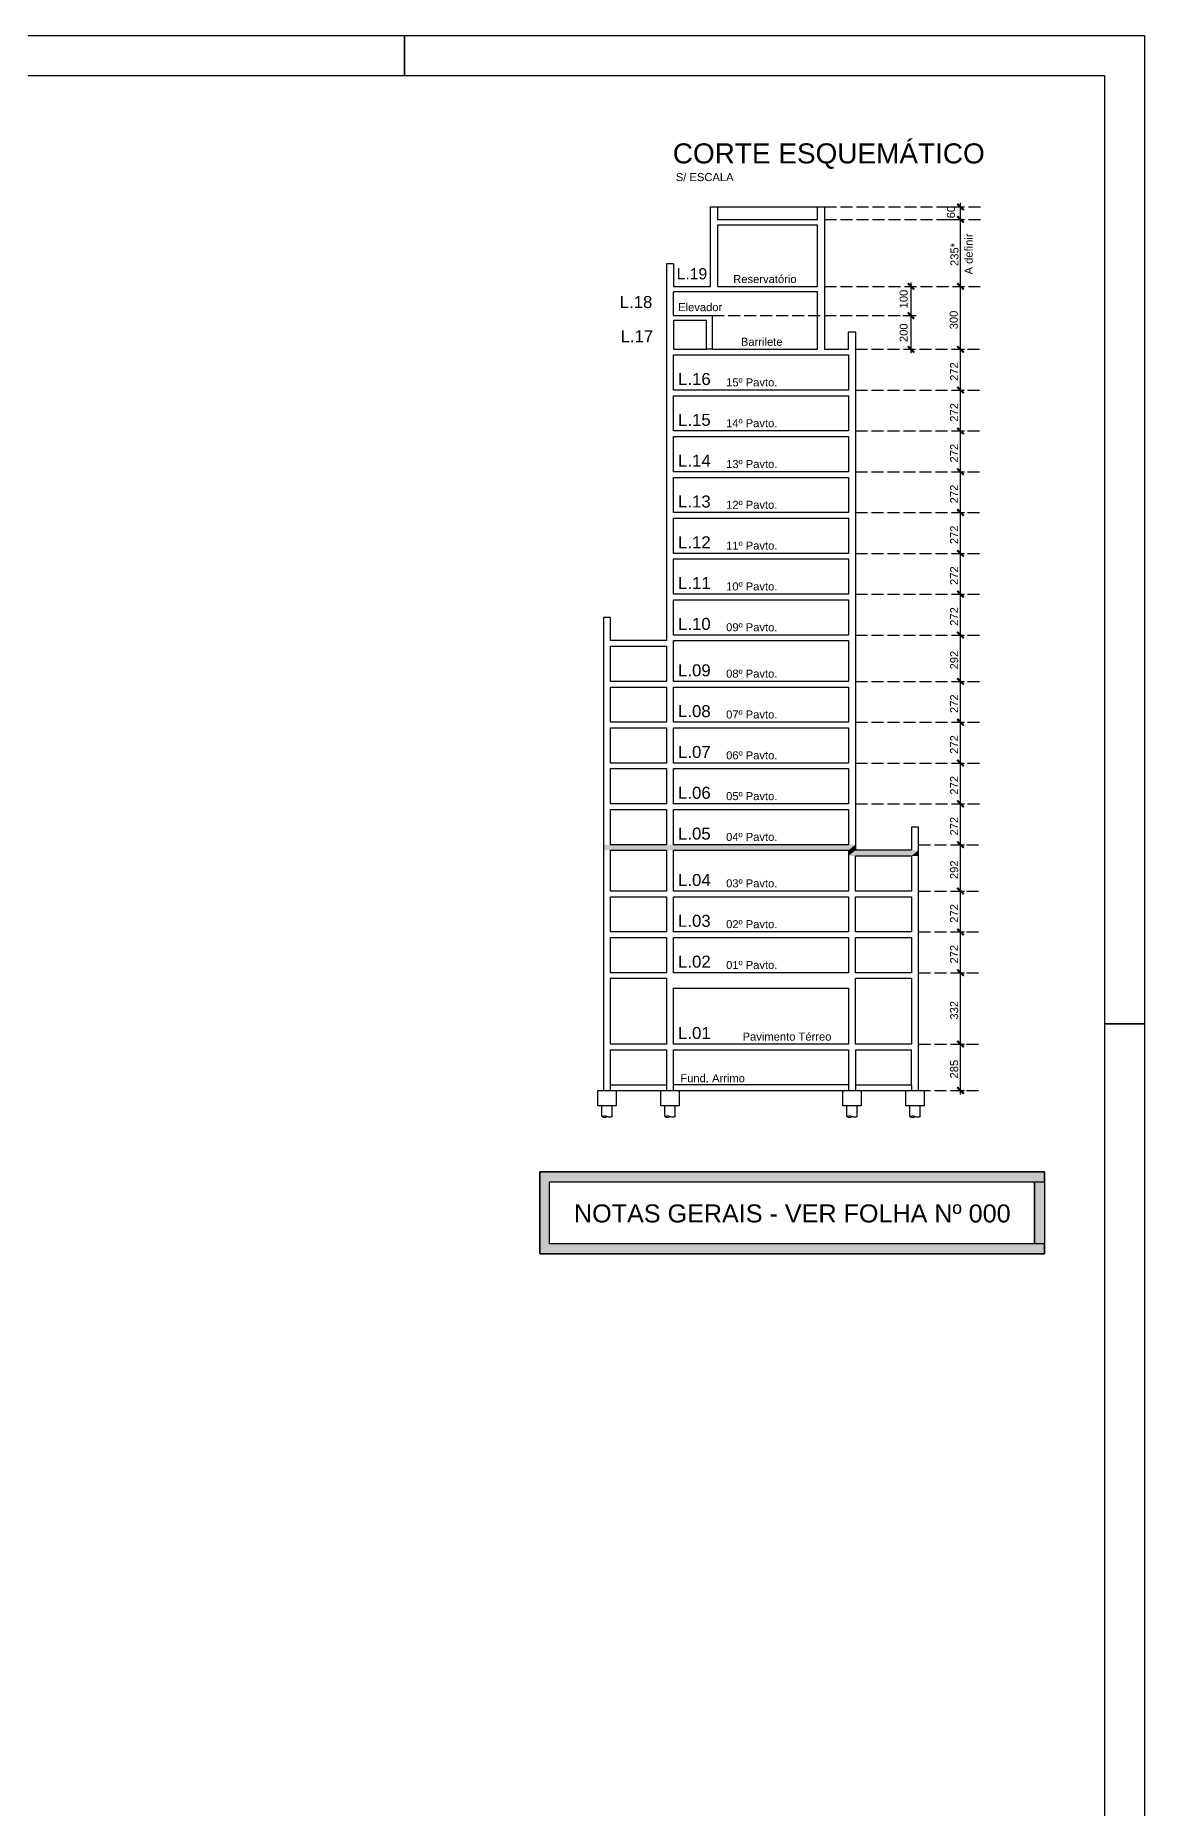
# Model space of a CAD drawing. Extents: x 0 to 119, y 0 to 84.
# Drawn here: x 91.17 to 118.9, y 39.79 to 84.1 of the extents above; entities that cross this region are included whole.
import ezdxf

# ---------------------------------------------------------------- set-up
doc = ezdxf.new("R2010")
doc.units = 0
doc.header["$MEASUREMENT"] = 0
doc.linetypes.add('ESTILO_TQS_0005', pattern=[0.4, 0.3, -0.1])
for name, color, linetype in [('1', 1, 'CONTINUOUS'), ('2', 2, 'CONTINUOUS'), ('3', 3, 'CONTINUOUS'), ('4', 4, 'CONTINUOUS'), ('5', 5, 'CONTINUOUS'), ('7', 7, 'CONTINUOUS'), ('8', 8, 'CONTINUOUS')]:
    doc.layers.add(name, color=color, linetype=linetype)
doc.styles.add('TQS_ARIAL', font='arial.ttf')

msp = doc.modelspace()

# ---------------------------------------------------------------- linework, layer by layer
at = {"layer": '1', "linetype": 'Continuous'}
for p, q in [((108.222925, 79.813473), (110.722925, 79.813473)), ((114.02214, 79.813473), (114.398987, 79.813473)), ((114.298987, 79.402365), (114.298987, 79.913473)), ((113.912206, 79.502365), (114.398987, 79.502365)), ((114.255596, 79.502365), (114.398987, 79.502365)), ((114.298987, 77.730281), (114.298987, 79.602365)), ((112.945751, 77.830281), (113.16113, 77.830281)), ((113.06113, 76.99864), (113.06113, 77.930281)), ((114.1273, 77.830281), (114.398987, 77.830281)), ((114.130652, 77.830281), (114.398987, 77.830281)), ((114.298987, 76.157137), (114.298987, 77.930281)), ((113.06113, 76.157137), (113.06113, 77.19864)), ((112.860185, 77.09864), (113.16113, 77.09864)), ((112.889443, 77.09864), (113.16113, 77.09864)), ((112.889443, 76.257137), (113.16113, 76.257137)), ((114.1273, 76.257137), (114.398987, 76.257137)), ((114.1623, 76.257137), (114.398987, 76.257137)), ((114.298987, 75.137137), (114.298987, 76.357137)), ((114.298987, 74.117137), (114.298987, 75.337137)), ((114.1273, 75.237137), (114.398987, 75.237137)), ((114.1623, 75.237137), (114.398987, 75.237137)), ((114.1273, 74.217137), (114.398987, 74.217137)), ((114.1623, 74.217137), (114.398987, 74.217137)), ((114.298987, 73.097137), (114.298987, 74.317137)), ((114.1273, 73.197137), (114.398987, 73.197137)), ((114.1623, 73.197137), (114.398987, 73.197137)), ((114.298987, 72.077137), (114.298987, 73.297137)), ((114.298987, 71.057137), (114.298987, 72.277137)), ((114.1273, 72.177137), (114.398987, 72.177137)), ((114.1623, 72.177137), (114.398987, 72.177137)), ((114.1273, 71.157137), (114.398987, 71.157137)), ((114.1623, 71.157137), (114.398987, 71.157137)), ((114.298987, 70.037137), (114.298987, 71.257137)), ((114.1273, 70.137137), (114.398987, 70.137137)), ((114.1623, 70.137137), (114.398987, 70.137137)), ((114.298987, 69.017137), (114.298987, 70.237137)), ((114.298987, 67.857137), (114.298987, 69.217137)), ((114.1273, 69.117137), (114.398987, 69.117137)), ((114.1623, 69.117137), (114.398987, 69.117137)), ((114.1273, 67.957137), (114.398987, 67.957137)), ((114.1623, 67.957137), (114.398987, 67.957137)), ((114.298987, 66.837137), (114.298987, 68.057137)), ((114.1273, 66.937137), (114.398987, 66.937137)), ((114.1623, 66.937137), (114.398987, 66.937137)), ((114.298987, 65.817137), (114.298987, 67.037137)), ((114.1273, 65.917137), (114.398987, 65.917137)), ((114.1623, 65.917137), (114.398987, 65.917137)), ((114.298987, 64.797137), (114.298987, 66.017137)), ((114.1273, 64.897137), (114.398987, 64.897137)), ((114.1623, 64.897137), (114.398987, 64.897137)), ((114.298987, 63.777137), (114.298987, 64.997137)), ((114.1273, 63.877137), (114.398987, 63.877137)), ((114.1623, 63.877137), (114.398987, 63.877137)), ((114.298987, 62.617137), (114.298987, 63.977137)), ((114.1273, 62.717137), (114.398987, 62.717137)), ((114.1623, 62.717137), (114.398987, 62.717137)), ((114.298987, 61.597137), (114.298987, 62.817137)), ((114.1273, 61.697137), (114.398987, 61.697137)), ((114.1623, 61.697137), (114.398987, 61.697137)), ((114.298987, 60.577137), (114.298987, 61.797137)), ((114.298987, 58.794055), (114.298987, 60.777137)), ((114.225942, 60.677137), (114.398987, 60.677137)), ((114.225942, 60.677137), (114.398987, 60.677137)), ((114.298987, 57.634063), (114.298987, 58.994055)), ((114.225942, 58.894055), (114.398987, 58.894055)), ((114.225942, 58.894055), (114.398987, 58.894055)), ((114.1273, 57.734063), (114.398987, 57.734063))]:
    msp.add_line(p, q, dxfattribs=at)
at = {"layer": '1', "linetype": 'ESTILO_TQS_0005'}
for p, q in [((110.897925, 79.813473), (114.806675, 79.813473)), ((110.897925, 79.502365), (114.806675, 79.502365)), ((110.897925, 77.830281), (114.793578, 77.830281)), ((108.090817, 77.09864), (113.2398, 77.09864)), ((111.672925, 76.257137), (114.806675, 76.257137)), ((111.672925, 75.237137), (114.806675, 75.237137)), ((111.672925, 74.217137), (114.806675, 74.217137)), ((111.672925, 73.197137), (114.806675, 73.197137)), ((111.672925, 72.177137), (114.806675, 72.177137)), ((111.672925, 71.157137), (114.806675, 71.157137)), ((111.672925, 70.137137), (114.806675, 70.137137)), ((111.672925, 69.117137), (114.806675, 69.117137)), ((111.672925, 67.957137), (114.806675, 67.957137)), ((111.672925, 66.937137), (114.806675, 66.937137)), ((111.672925, 65.917137), (114.806675, 65.917137)), ((111.672925, 64.897137), (114.806675, 64.897137)), ((113.247925, 63.877137), (114.806675, 63.877137)), ((113.247925, 62.717137), (114.806675, 62.717137)), ((113.247925, 61.697137), (114.806675, 61.697137)), ((113.247925, 60.677137), (114.806675, 60.677137)), ((113.247925, 58.894054), (114.806675, 58.894054)), ((113.247925, 57.734063), (114.806675, 57.734063))]:
    msp.add_line(p, q, dxfattribs=at)
at = {"layer": '1', "linetype": 'Continuous'}
for points in [[(63.400062, 84.099942), (81.900062, 84.099942), (81.900062, 83.099942), (81.900062, 84.099942), (100.400062, 84.099942), (100.400062, 83.099942), (100.400062, 84.099942), (118.900062, 84.099942), (118.900062, 59.399942), (117.900062, 59.399942), (118.900062, 59.399942), (118.900062, 29.699942), (117.900062, 29.699942), (118.900062, 29.699942), (118.900062, -0.000058), (100.400062, -0.000058), (100.400062, 0.999942), (100.400062, -0.000058), (81.900062, -0.000058), (81.900062, 0.999942), (81.900062, -0.000058), (63.400062, -0.000058)], [(114.378548, 79.75159), (114.235642, 79.894496), (114.217964, 79.876818), (114.36087, 79.733913), (114.378548, 79.75159)], [(114.378548, 79.440482), (114.235642, 79.583388), (114.217964, 79.56571), (114.36087, 79.422805), (114.378548, 79.440482)], [(114.378548, 79.440482), (114.235642, 79.583388), (114.217964, 79.56571), (114.36087, 79.422805), (114.378548, 79.440482)], [(113.14069, 77.768398), (112.997785, 77.911304), (112.980107, 77.893626), (113.123013, 77.75072), (113.14069, 77.768398)], [(114.378548, 77.768398), (114.235642, 77.911304), (114.217964, 77.893626), (114.36087, 77.75072), (114.378548, 77.768398)], [(114.378548, 77.768398), (114.235642, 77.911304), (114.217964, 77.893626), (114.36087, 77.75072), (114.378548, 77.768398)], [(113.14069, 77.036757), (112.997785, 77.179663), (112.980107, 77.161985), (113.123013, 77.01908), (113.14069, 77.036757)], [(113.14069, 77.036757), (112.997785, 77.179663), (112.980107, 77.161985), (113.123013, 77.01908), (113.14069, 77.036757)], [(113.14069, 76.195254), (112.997785, 76.33816), (112.980107, 76.320482), (113.123013, 76.177576), (113.14069, 76.195254)], [(114.378548, 76.195254), (114.235642, 76.33816), (114.217964, 76.320482), (114.36087, 76.177576), (114.378548, 76.195254)], [(114.378548, 76.195254), (114.235642, 76.33816), (114.217964, 76.320482), (114.36087, 76.177576), (114.378548, 76.195254)], [(114.378548, 75.175254), (114.235642, 75.31816), (114.217964, 75.300482), (114.36087, 75.157576), (114.378548, 75.175254)], [(114.378548, 75.175254), (114.235642, 75.31816), (114.217964, 75.300482), (114.36087, 75.157576), (114.378548, 75.175254)], [(114.378548, 74.155254), (114.235642, 74.29816), (114.217964, 74.280482), (114.36087, 74.137576), (114.378548, 74.155254)], [(114.378548, 74.155254), (114.235642, 74.29816), (114.217964, 74.280482), (114.36087, 74.137576), (114.378548, 74.155254)], [(114.378548, 73.135254), (114.235642, 73.27816), (114.217964, 73.260482), (114.36087, 73.117576), (114.378548, 73.135254)], [(114.378548, 73.135254), (114.235642, 73.27816), (114.217964, 73.260482), (114.36087, 73.117576), (114.378548, 73.135254)], [(114.378548, 72.115254), (114.235642, 72.25816), (114.217964, 72.240482), (114.36087, 72.097576), (114.378548, 72.115254)], [(114.378548, 72.115254), (114.235642, 72.25816), (114.217964, 72.240482), (114.36087, 72.097576), (114.378548, 72.115254)], [(114.378548, 71.095254), (114.235642, 71.23816), (114.217964, 71.220482), (114.36087, 71.077576), (114.378548, 71.095254)], [(114.378548, 71.095254), (114.235642, 71.23816), (114.217964, 71.220482), (114.36087, 71.077576), (114.378548, 71.095254)], [(114.378548, 70.075254), (114.235642, 70.21816), (114.217964, 70.200482), (114.36087, 70.057576), (114.378548, 70.075254)], [(114.378548, 70.075254), (114.235642, 70.21816), (114.217964, 70.200482), (114.36087, 70.057576), (114.378548, 70.075254)], [(114.378548, 69.055254), (114.235642, 69.19816), (114.217964, 69.180482), (114.36087, 69.037576), (114.378548, 69.055254)], [(114.378548, 69.055254), (114.235642, 69.19816), (114.217964, 69.180482), (114.36087, 69.037576), (114.378548, 69.055254)], [(114.378548, 67.895254), (114.235642, 68.03816), (114.217964, 68.020482), (114.36087, 67.877576), (114.378548, 67.895254)], [(114.378548, 67.895254), (114.235642, 68.03816), (114.217964, 68.020482), (114.36087, 67.877576), (114.378548, 67.895254)], [(114.378548, 66.875254), (114.235642, 67.01816), (114.217964, 67.000482), (114.36087, 66.857576), (114.378548, 66.875254)], [(114.378548, 66.875254), (114.235642, 67.01816), (114.217964, 67.000482), (114.36087, 66.857576), (114.378548, 66.875254)], [(114.378548, 65.855254), (114.235642, 65.99816), (114.217964, 65.980482), (114.36087, 65.837576), (114.378548, 65.855254)], [(114.378548, 65.855254), (114.235642, 65.99816), (114.217964, 65.980482), (114.36087, 65.837576), (114.378548, 65.855254)], [(114.378548, 64.835254), (114.235642, 64.97816), (114.217964, 64.960482), (114.36087, 64.817576), (114.378548, 64.835254)], [(114.378548, 64.835254), (114.235642, 64.97816), (114.217964, 64.960482), (114.36087, 64.817576), (114.378548, 64.835254)], [(114.378548, 63.815254), (114.235642, 63.95816), (114.217964, 63.940482), (114.36087, 63.797576), (114.378548, 63.815254)], [(114.378548, 63.815254), (114.235642, 63.95816), (114.217964, 63.940482), (114.36087, 63.797576), (114.378548, 63.815254)], [(114.378548, 62.655254), (114.235642, 62.79816), (114.217964, 62.780482), (114.36087, 62.637576), (114.378548, 62.655254)], [(114.378548, 62.655254), (114.235642, 62.79816), (114.217964, 62.780482), (114.36087, 62.637576), (114.378548, 62.655254)], [(114.378548, 61.635254), (114.235642, 61.77816), (114.217964, 61.760482), (114.36087, 61.617576), (114.378548, 61.635254)], [(114.378548, 61.635254), (114.235642, 61.77816), (114.217964, 61.760482), (114.36087, 61.617576), (114.378548, 61.635254)], [(114.378548, 60.615254), (114.235642, 60.75816), (114.217964, 60.740482), (114.36087, 60.597576), (114.378548, 60.615254)], [(114.378548, 60.615254), (114.235642, 60.75816), (114.217964, 60.740482), (114.36087, 60.597576), (114.378548, 60.615254)], [(114.378548, 58.832172), (114.235642, 58.975077), (114.217964, 58.9574), (114.36087, 58.814494), (114.378548, 58.832172)], [(114.378548, 58.832172), (114.235642, 58.975077), (114.217964, 58.9574), (114.36087, 58.814494), (114.378548, 58.832172)], [(114.378548, 57.67218), (114.235642, 57.815086), (114.217964, 57.797408), (114.36087, 57.654503), (114.378548, 57.67218)], [(103.776785, 55.699691), (103.776785, 53.652166), (116.397767, 53.652166), (116.397767, 53.900306), (104.024867, 53.900306), (104.024867, 55.45161), (116.397767, 55.45161), (116.397767, 55.699691), (103.776785, 55.699691)], [(116.149686, 55.45161), (116.397767, 55.45161), (116.397767, 53.900306), (116.149686, 53.900306), (116.149686, 55.45161)]]:
    msp.add_lwpolyline(points, dxfattribs=at)
for points in [[(114.378548, 79.75159), (114.235642, 79.894496), (114.217964, 79.876818)], [(114.378548, 79.75159), (114.217964, 79.876818), (114.36087, 79.733913)], [(114.378548, 79.440482), (114.235642, 79.583388), (114.217964, 79.56571)], [(114.378548, 79.440482), (114.235642, 79.583388), (114.217964, 79.56571)], [(114.378548, 79.440482), (114.217964, 79.56571), (114.36087, 79.422805)], [(114.378548, 79.440482), (114.217964, 79.56571), (114.36087, 79.422805)], [(114.378548, 79.75159), (114.36087, 79.733913), (114.378548, 79.75159)], [(114.378548, 79.440482), (114.36087, 79.422805), (114.378548, 79.440482)], [(114.378548, 79.440482), (114.36087, 79.422805), (114.378548, 79.440482)], [(113.14069, 77.768398), (112.997785, 77.911304), (112.980107, 77.893626)], [(113.14069, 77.768398), (112.980107, 77.893626), (113.123013, 77.75072)], [(113.14069, 77.768398), (113.123013, 77.75072), (113.14069, 77.768398)], [(114.378548, 77.768398), (114.235642, 77.911304), (114.217964, 77.893626)], [(114.378548, 77.768398), (114.235642, 77.911304), (114.217964, 77.893626)], [(114.378548, 77.768398), (114.217964, 77.893626), (114.36087, 77.75072)], [(114.378548, 77.768398), (114.217964, 77.893626), (114.36087, 77.75072)], [(114.378548, 77.768398), (114.36087, 77.75072), (114.378548, 77.768398)], [(114.378548, 77.768398), (114.36087, 77.75072), (114.378548, 77.768398)], [(113.14069, 77.036757), (112.997785, 77.179663), (112.980107, 77.161985)], [(113.14069, 77.036757), (112.997785, 77.179663), (112.980107, 77.161985)], [(113.14069, 77.036757), (112.980107, 77.161985), (113.123013, 77.01908)], [(113.14069, 77.036757), (112.980107, 77.161985), (113.123013, 77.01908)], [(113.14069, 77.036757), (113.123013, 77.01908), (113.14069, 77.036757)], [(113.14069, 77.036757), (113.123013, 77.01908), (113.14069, 77.036757)], [(113.14069, 76.195254), (112.997785, 76.33816), (112.980107, 76.320482)], [(113.14069, 76.195254), (112.980107, 76.320482), (113.123013, 76.177576)], [(114.378548, 76.195254), (114.235642, 76.33816), (114.217964, 76.320482)], [(114.378548, 76.195254), (114.235642, 76.33816), (114.217964, 76.320482)], [(114.378548, 76.195254), (114.217964, 76.320482), (114.36087, 76.177576)], [(114.378548, 76.195254), (114.217964, 76.320482), (114.36087, 76.177576)], [(113.14069, 76.195254), (113.123013, 76.177576), (113.14069, 76.195254)], [(114.378548, 76.195254), (114.36087, 76.177576), (114.378548, 76.195254)], [(114.378548, 76.195254), (114.36087, 76.177576), (114.378548, 76.195254)], [(114.378548, 75.175254), (114.235642, 75.31816), (114.217964, 75.300482)], [(114.378548, 75.175254), (114.235642, 75.31816), (114.217964, 75.300482)], [(114.378548, 75.175254), (114.217964, 75.300482), (114.36087, 75.157576)], [(114.378548, 75.175254), (114.217964, 75.300482), (114.36087, 75.157576)], [(114.378548, 75.175254), (114.36087, 75.157576), (114.378548, 75.175254)], [(114.378548, 75.175254), (114.36087, 75.157576), (114.378548, 75.175254)], [(114.378548, 74.155254), (114.235642, 74.29816), (114.217964, 74.280482)], [(114.378548, 74.155254), (114.235642, 74.29816), (114.217964, 74.280482)], [(114.378548, 74.155254), (114.217964, 74.280482), (114.36087, 74.137576)], [(114.378548, 74.155254), (114.217964, 74.280482), (114.36087, 74.137576)], [(114.378548, 74.155254), (114.36087, 74.137576), (114.378548, 74.155254)], [(114.378548, 74.155254), (114.36087, 74.137576), (114.378548, 74.155254)], [(114.378548, 73.135254), (114.235642, 73.27816), (114.217964, 73.260482)], [(114.378548, 73.135254), (114.235642, 73.27816), (114.217964, 73.260482)], [(114.378548, 73.135254), (114.217964, 73.260482), (114.36087, 73.117576)], [(114.378548, 73.135254), (114.217964, 73.260482), (114.36087, 73.117576)], [(114.378548, 73.135254), (114.36087, 73.117576), (114.378548, 73.135254)], [(114.378548, 73.135254), (114.36087, 73.117576), (114.378548, 73.135254)], [(114.378548, 72.115254), (114.235642, 72.25816), (114.217964, 72.240482)], [(114.378548, 72.115254), (114.235642, 72.25816), (114.217964, 72.240482)], [(114.378548, 72.115254), (114.217964, 72.240482), (114.36087, 72.097576)], [(114.378548, 72.115254), (114.217964, 72.240482), (114.36087, 72.097576)], [(114.378548, 72.115254), (114.36087, 72.097576), (114.378548, 72.115254)], [(114.378548, 72.115254), (114.36087, 72.097576), (114.378548, 72.115254)], [(114.378548, 71.095254), (114.235642, 71.23816), (114.217964, 71.220482)], [(114.378548, 71.095254), (114.235642, 71.23816), (114.217964, 71.220482)], [(114.378548, 71.095254), (114.217964, 71.220482), (114.36087, 71.077576)], [(114.378548, 71.095254), (114.217964, 71.220482), (114.36087, 71.077576)], [(114.378548, 71.095254), (114.36087, 71.077576), (114.378548, 71.095254)], [(114.378548, 71.095254), (114.36087, 71.077576), (114.378548, 71.095254)], [(114.378548, 70.075254), (114.235642, 70.21816), (114.217964, 70.200482)], [(114.378548, 70.075254), (114.235642, 70.21816), (114.217964, 70.200482)], [(114.378548, 70.075254), (114.217964, 70.200482), (114.36087, 70.057576)], [(114.378548, 70.075254), (114.217964, 70.200482), (114.36087, 70.057576)], [(114.378548, 70.075254), (114.36087, 70.057576), (114.378548, 70.075254)], [(114.378548, 70.075254), (114.36087, 70.057576), (114.378548, 70.075254)], [(114.378548, 69.055254), (114.235642, 69.19816), (114.217964, 69.180482)], [(114.378548, 69.055254), (114.235642, 69.19816), (114.217964, 69.180482)], [(114.378548, 69.055254), (114.217964, 69.180482), (114.36087, 69.037576)], [(114.378548, 69.055254), (114.217964, 69.180482), (114.36087, 69.037576)], [(114.378548, 69.055254), (114.36087, 69.037576), (114.378548, 69.055254)], [(114.378548, 69.055254), (114.36087, 69.037576), (114.378548, 69.055254)], [(114.378548, 67.895254), (114.235642, 68.03816), (114.217964, 68.020482)], [(114.378548, 67.895254), (114.235642, 68.03816), (114.217964, 68.020482)], [(114.378548, 67.895254), (114.217964, 68.020482), (114.36087, 67.877576)], [(114.378548, 67.895254), (114.217964, 68.020482), (114.36087, 67.877576)], [(114.378548, 67.895254), (114.36087, 67.877576), (114.378548, 67.895254)], [(114.378548, 67.895254), (114.36087, 67.877576), (114.378548, 67.895254)], [(114.378548, 66.875254), (114.235642, 67.01816), (114.217964, 67.000482)], [(114.378548, 66.875254), (114.235642, 67.01816), (114.217964, 67.000482)], [(114.378548, 66.875254), (114.217964, 67.000482), (114.36087, 66.857576)], [(114.378548, 66.875254), (114.217964, 67.000482), (114.36087, 66.857576)], [(114.378548, 66.875254), (114.36087, 66.857576), (114.378548, 66.875254)], [(114.378548, 66.875254), (114.36087, 66.857576), (114.378548, 66.875254)], [(114.378548, 65.855254), (114.235642, 65.99816), (114.217964, 65.980482)], [(114.378548, 65.855254), (114.235642, 65.99816), (114.217964, 65.980482)], [(114.378548, 65.855254), (114.217964, 65.980482), (114.36087, 65.837576)], [(114.378548, 65.855254), (114.217964, 65.980482), (114.36087, 65.837576)], [(114.378548, 65.855254), (114.36087, 65.837576), (114.378548, 65.855254)], [(114.378548, 65.855254), (114.36087, 65.837576), (114.378548, 65.855254)], [(114.378548, 64.835254), (114.235642, 64.97816), (114.217964, 64.960482)], [(114.378548, 64.835254), (114.235642, 64.97816), (114.217964, 64.960482)], [(114.378548, 64.835254), (114.217964, 64.960482), (114.36087, 64.817576)], [(114.378548, 64.835254), (114.217964, 64.960482), (114.36087, 64.817576)], [(114.378548, 64.835254), (114.36087, 64.817576), (114.378548, 64.835254)], [(114.378548, 64.835254), (114.36087, 64.817576), (114.378548, 64.835254)], [(114.378548, 63.815254), (114.235642, 63.95816), (114.217964, 63.940482)], [(114.378548, 63.815254), (114.235642, 63.95816), (114.217964, 63.940482)], [(114.378548, 63.815254), (114.217964, 63.940482), (114.36087, 63.797576)], [(114.378548, 63.815254), (114.217964, 63.940482), (114.36087, 63.797576)], [(114.378548, 63.815254), (114.36087, 63.797576), (114.378548, 63.815254)], [(114.378548, 63.815254), (114.36087, 63.797576), (114.378548, 63.815254)], [(114.378548, 62.655254), (114.235642, 62.79816), (114.217964, 62.780482)], [(114.378548, 62.655254), (114.235642, 62.79816), (114.217964, 62.780482)], [(114.378548, 62.655254), (114.217964, 62.780482), (114.36087, 62.637576)], [(114.378548, 62.655254), (114.217964, 62.780482), (114.36087, 62.637576)], [(114.378548, 62.655254), (114.36087, 62.637576), (114.378548, 62.655254)], [(114.378548, 62.655254), (114.36087, 62.637576), (114.378548, 62.655254)], [(114.378548, 61.635254), (114.235642, 61.77816), (114.217964, 61.760482)], [(114.378548, 61.635254), (114.235642, 61.77816), (114.217964, 61.760482)], [(114.378548, 61.635254), (114.217964, 61.760482), (114.36087, 61.617576)], [(114.378548, 61.635254), (114.217964, 61.760482), (114.36087, 61.617576)], [(114.378548, 61.635254), (114.36087, 61.617576), (114.378548, 61.635254)], [(114.378548, 61.635254), (114.36087, 61.617576), (114.378548, 61.635254)], [(114.378548, 60.615254), (114.235642, 60.75816), (114.217964, 60.740482)], [(114.378548, 60.615254), (114.235642, 60.75816), (114.217964, 60.740482)], [(114.378548, 60.615254), (114.217964, 60.740482), (114.36087, 60.597576)], [(114.378548, 60.615254), (114.217964, 60.740482), (114.36087, 60.597576)], [(114.378548, 60.615254), (114.36087, 60.597576), (114.378548, 60.615254)], [(114.378548, 60.615254), (114.36087, 60.597576), (114.378548, 60.615254)], [(114.378548, 58.832172), (114.235642, 58.975077), (114.217964, 58.9574)], [(114.378548, 58.832172), (114.235642, 58.975077), (114.217964, 58.9574)], [(114.378548, 58.832172), (114.217964, 58.9574), (114.36087, 58.814494)], [(114.378548, 58.832172), (114.217964, 58.9574), (114.36087, 58.814494)], [(114.378548, 58.832172), (114.36087, 58.814494), (114.378548, 58.832172)], [(114.378548, 58.832172), (114.36087, 58.814494), (114.378548, 58.832172)], [(114.378548, 57.67218), (114.235642, 57.815086), (114.217964, 57.797408)], [(114.378548, 57.67218), (114.217964, 57.797408), (114.36087, 57.654503)], [(114.378548, 57.67218), (114.36087, 57.654503), (114.378548, 57.67218)], [(116.397767, 55.699691), (103.776785, 55.699691), (104.024867, 55.45161)], [(104.024867, 55.45161), (103.776785, 55.699691), (104.024867, 53.900306)], [(103.776785, 55.699691), (103.776785, 53.652166), (104.024867, 53.900306)], [(116.397767, 55.45161), (116.397767, 55.699691), (104.024867, 55.45161)], [(116.149686, 55.45161), (116.397767, 55.45161), (116.397767, 53.900306)], [(116.149686, 55.45161), (116.397767, 53.900306), (116.149686, 53.900306)], [(116.149686, 55.45161), (116.149686, 53.900306), (116.149686, 55.45161)], [(104.024867, 53.900306), (103.776785, 53.652166), (116.397767, 53.652166)], [(116.397767, 53.652166), (116.397767, 53.900306), (104.024867, 53.900306)]]:
    msp.add_solid(points, dxfattribs=at)
at = {"layer": '2', "linetype": 'Continuous'}
for p, q in [((113.92214, 79.813473), (113.92214, 79.813473)), ((113.812206, 79.502365), (113.812206, 79.502365)), ((114.155596, 79.502365), (114.155596, 79.502365)), ((112.845751, 77.830281), (112.845751, 77.830281)), ((114.0273, 77.830281), (114.0273, 77.830281)), ((114.030652, 77.830281), (114.030652, 77.830281)), ((112.760185, 77.09864), (112.760185, 77.09864)), ((112.789443, 77.09864), (112.789443, 77.09864)), ((112.789443, 76.257137), (112.789443, 76.257137)), ((114.0273, 76.257137), (114.0273, 76.257137)), ((114.0623, 76.257137), (114.0623, 76.257137)), ((114.0273, 75.237137), (114.0273, 75.237137)), ((114.0623, 75.237137), (114.0623, 75.237137)), ((114.0273, 74.217137), (114.0273, 74.217137)), ((114.0623, 74.217137), (114.0623, 74.217137)), ((114.0273, 73.197137), (114.0273, 73.197137)), ((114.0623, 73.197137), (114.0623, 73.197137)), ((114.0273, 72.177137), (114.0273, 72.177137)), ((114.0623, 72.177137), (114.0623, 72.177137)), ((114.0273, 71.157137), (114.0273, 71.157137)), ((114.0623, 71.157137), (114.0623, 71.157137)), ((114.0273, 70.137137), (114.0273, 70.137137)), ((114.0623, 70.137137), (114.0623, 70.137137)), ((114.0273, 69.117137), (114.0273, 69.117137)), ((114.0623, 69.117137), (114.0623, 69.117137)), ((114.0273, 67.957137), (114.0273, 67.957137)), ((114.0623, 67.957137), (114.0623, 67.957137)), ((114.0273, 66.937137), (114.0273, 66.937137)), ((114.0623, 66.937137), (114.0623, 66.937137)), ((114.0273, 65.917137), (114.0273, 65.917137)), ((114.0623, 65.917137), (114.0623, 65.917137)), ((114.0273, 64.897137), (114.0273, 64.897137)), ((114.0623, 64.897137), (114.0623, 64.897137)), ((114.0273, 63.877137), (114.0273, 63.877137)), ((114.0623, 63.877137), (114.0623, 63.877137)), ((114.0273, 62.717137), (114.0273, 62.717137)), ((114.0623, 62.717137), (114.0623, 62.717137)), ((114.0273, 61.697137), (114.0273, 61.697137)), ((114.0623, 61.697137), (114.0623, 61.697137)), ((114.125942, 60.677137), (114.125942, 60.677137)), ((114.125942, 60.677137), (114.125942, 60.677137)), ((114.125942, 58.894055), (114.125942, 58.894055)), ((114.125942, 58.894055), (114.125942, 58.894055)), ((114.0273, 57.734063), (114.0273, 57.734063))]:
    msp.add_line(p, q, dxfattribs=at)
for points in [[(103.776785, 55.699691), (116.397767, 55.699691), (116.397767, 53.652166), (103.776785, 53.652166), (103.776785, 55.699691)], [(103.776785, 55.699691), (116.397767, 55.699691), (116.397767, 53.652166), (103.776785, 53.652166), (103.776785, 55.699691)], [(104.024867, 55.45161), (116.149686, 55.45161), (116.149686, 53.900248), (104.024867, 53.900248), (104.024867, 55.45161)]]:
    msp.add_lwpolyline(points, dxfattribs=at)
at = {"layer": '3', "linetype": 'Continuous'}
for p, q in [((107.122925, 77.09864), (107.122925, 77.690281)), ((107.122925, 58.754054), (111.497925, 58.754054)), ((107.122925, 57.734054), (107.122925, 58.754054)), ((111.497925, 58.754054), (111.497925, 57.874063)), ((111.672925, 58.754054), (111.672925, 57.874063)), ((111.672925, 58.754054), (113.072925, 58.754054)), ((113.072925, 57.874063), (113.072925, 58.754054)), ((105.547925, 57.874063), (106.947925, 57.874063)), ((105.688858, 57.734054), (106.806993, 57.734054)), ((111.497925, 57.874063), (107.122925, 57.874063)), ((107.263858, 57.734054), (111.497925, 57.734063)), ((111.497925, 57.874063), (111.497925, 57.734063)), ((111.672925, 57.874063), (113.072925, 57.874063)), ((111.672925, 57.874063), (111.672925, 57.734063)), ((111.814791, 57.734063), (112.931993, 57.734063)), ((113.072925, 57.874063), (113.072925, 57.734063)), ((105.333361, 57.082654), (105.333361, 57.352232)), ((105.58749, 57.082654), (105.58749, 57.352232)), ((106.908361, 57.082654), (106.908361, 57.352232)), ((107.16249, 57.082654), (107.16249, 57.352232)), ((111.459293, 57.082663), (111.459293, 57.352241)), ((111.713423, 57.082663), (111.713423, 57.352241)), ((113.033361, 57.082663), (113.033361, 57.352241)), ((113.28749, 57.082663), (113.28749, 57.352241))]:
    msp.add_line(p, q, dxfattribs=at)
for points in [[(107.122925, 78.390281), (107.122925, 77.830281), (108.047925, 77.830281), (108.047925, 79.813473), (108.222925, 79.813473), (108.222925, 79.502365), (110.722925, 79.502365), (110.722925, 79.813473), (110.897925, 79.813473), (110.897925, 76.257137), (111.497925, 76.257137), (111.497925, 76.697137), (111.672925, 76.697137), (111.672925, 63.737137)], [(108.222925, 79.362365), (108.222925, 77.830281), (110.722925, 77.830281), (110.722925, 79.362365), (108.222925, 79.362365)], [(107.122925, 78.390281), (106.947925, 78.390281), (106.947925, 68.977137)], [(108.090817, 76.257137), (110.722925, 76.257137), (110.722925, 77.690281), (107.122925, 77.690281)], [(107.122925, 77.09864), (108.090817, 77.09864), (108.090817, 76.257137), (107.950817, 76.257137), (107.950817, 76.973709), (107.122925, 76.973709), (107.122925, 76.257137), (107.950817, 76.257137)], [(107.122925, 76.117137), (111.497925, 76.117137), (111.497925, 75.237137), (107.122925, 75.237137), (107.122925, 76.117137)], [(107.122925, 75.097137), (111.497925, 75.097137), (111.497925, 74.217137), (107.122925, 74.217137), (107.122925, 75.097137)], [(107.122925, 74.077137), (111.497925, 74.077137), (111.497925, 73.197137), (107.122925, 73.197137), (107.122925, 74.077137)], [(107.122925, 73.057137), (111.497925, 73.057137), (111.497925, 72.177137), (107.122925, 72.177137), (107.122925, 73.057137)], [(107.122925, 72.037137), (111.497925, 72.037137), (111.497925, 71.157137), (107.122925, 71.157137), (107.122925, 72.037137)], [(107.122925, 71.017137), (111.497925, 71.017137), (111.497925, 70.137137), (107.122925, 70.137137), (107.122925, 71.017137)], [(107.122925, 69.997137), (111.497925, 69.997137), (111.497925, 69.117137), (107.122925, 69.117137), (107.122925, 69.997137)], [(106.947925, 68.977137), (105.547925, 68.977137), (105.547925, 69.557137), (105.372925, 69.557137), (105.372925, 57.734054)], [(105.547925, 68.837137), (106.947925, 68.837137), (106.947925, 67.957137), (105.547925, 67.957137), (105.547925, 68.837137)], [(107.122925, 68.977137), (111.497925, 68.977137), (111.497925, 67.957137), (107.122925, 67.957137), (107.122925, 68.977137)], [(105.547925, 67.817137), (106.947925, 67.817137), (106.947925, 66.937137), (105.547925, 66.937137), (105.547925, 67.817137)], [(107.122925, 67.817137), (111.497925, 67.817137), (111.497925, 66.937137), (107.122925, 66.937137), (107.122925, 67.817137)], [(105.547925, 66.797137), (106.947925, 66.797137), (106.947925, 65.917137), (105.547925, 65.917137), (105.547925, 66.797137)], [(107.122925, 66.797137), (111.497925, 66.797137), (111.497925, 65.917137), (107.122925, 65.917137), (107.122925, 66.797137)], [(105.547925, 65.777137), (106.947925, 65.777137), (106.947925, 64.897137), (105.547925, 64.897137), (105.547925, 65.777137)], [(107.122925, 65.777137), (111.497925, 65.777137), (111.497925, 64.897137), (107.122925, 64.897137), (107.122925, 65.777137)], [(105.547925, 64.757137), (106.947925, 64.757137), (106.947925, 63.877137), (105.547925, 63.877137), (105.547925, 64.757137)], [(107.122925, 64.757137), (111.497925, 64.757137), (111.497925, 63.877137), (107.122925, 63.877137), (107.122925, 64.757137)], [(113.247925, 57.734063), (113.247925, 64.317137), (113.072925, 64.317137), (113.072925, 63.737137), (111.672925, 63.737137)], [(105.547925, 63.737137), (106.947925, 63.737137), (106.947925, 62.717137), (105.547925, 62.717137), (105.547925, 63.737137)], [(107.122925, 63.737137), (111.497925, 63.737137), (111.497925, 62.717137), (107.122925, 62.717137), (107.122925, 63.737137)], [(111.672925, 63.597137), (113.072925, 63.597137), (113.072925, 62.717137), (111.672925, 62.717137), (111.672925, 63.597137)], [(105.547925, 62.577137), (106.947925, 62.577137), (106.947925, 61.697137), (105.547925, 61.697137), (105.547925, 62.577137)], [(107.122925, 62.577137), (111.497925, 62.577137), (111.497925, 61.697137), (107.122925, 61.697137), (107.122925, 62.577137)], [(111.672925, 62.577137), (113.072925, 62.577137), (113.072925, 61.697137), (111.672925, 61.697137), (111.672925, 62.577137)], [(105.547925, 61.557137), (106.947925, 61.557137), (106.947925, 60.677137), (105.547925, 60.677137), (105.547925, 61.557137)], [(107.122925, 61.557137), (111.497925, 61.557137), (111.497925, 60.677137), (107.122925, 60.677137), (107.122925, 61.557137)], [(111.672925, 61.557137), (113.072925, 61.557137), (113.072925, 60.677137), (111.672925, 60.677137), (111.672925, 61.557137)], [(105.547925, 60.537137), (106.947925, 60.537137), (106.947925, 58.894054), (105.547925, 58.894054), (105.547925, 60.537137)], [(107.122925, 60.287596), (111.497925, 60.287596), (111.497925, 58.894054), (107.122925, 58.894054), (107.122925, 60.287596)], [(111.672925, 60.537137), (113.072925, 60.537137), (113.072925, 58.894054), (111.672925, 58.894054), (111.672925, 60.537137)], [(105.547925, 57.734054), (105.547925, 58.754054), (106.947925, 58.754054), (106.947925, 57.734054)], [(105.231993, 57.734054), (105.688858, 57.734054), (105.688858, 57.352232), (105.231993, 57.352232), (105.231993, 57.734054)], [(106.806993, 57.734054), (107.263858, 57.734054), (107.263858, 57.352232), (106.806993, 57.352232), (106.806993, 57.734054)], [(111.357925, 57.734063), (111.814791, 57.734063), (111.814791, 57.352241), (111.357925, 57.352241), (111.357925, 57.734063)], [(112.931993, 57.734063), (113.388858, 57.734063), (113.388858, 57.352241), (112.931993, 57.352241), (112.931993, 57.734063)], [(105.333361, 57.082654), (105.343301, 57.087317), (105.353018, 57.090987), (105.366566, 57.094773), (105.389177, 57.09793), (105.414051, 57.097074), (105.435763, 57.092559), (105.446299, 57.089001), (105.460425, 57.082654)], [(105.58749, 57.082654), (105.57755, 57.077993), (105.567832, 57.074323), (105.554285, 57.070536), (105.531674, 57.067379), (105.5068, 57.068234), (105.485088, 57.07275), (105.474552, 57.076309), (105.460425, 57.082654)], [(106.908361, 57.082654), (106.918301, 57.087317), (106.928018, 57.090987), (106.941566, 57.094773), (106.964177, 57.09793), (106.989051, 57.097074), (107.010763, 57.092559), (107.021299, 57.089001), (107.035425, 57.082654)], [(107.16249, 57.082654), (107.15255, 57.077993), (107.142832, 57.074323), (107.129285, 57.070536), (107.106674, 57.067379), (107.0818, 57.068234), (107.060088, 57.07275), (107.049552, 57.076309), (107.035425, 57.082654)], [(111.459293, 57.082663), (111.469233, 57.087325), (111.478951, 57.090996), (111.492499, 57.094781), (111.515109, 57.097938), (111.539984, 57.097083), (111.561696, 57.092568), (111.572232, 57.089009), (111.586358, 57.082663)], [(111.713423, 57.082663), (111.703483, 57.078001), (111.693765, 57.074332), (111.680217, 57.070545), (111.657606, 57.067388), (111.632732, 57.068243), (111.61102, 57.072759), (111.600484, 57.076318), (111.586358, 57.082663)], [(113.033361, 57.082663), (113.043301, 57.087325), (113.053018, 57.090996), (113.066566, 57.094781), (113.089177, 57.097938), (113.114051, 57.097083), (113.135763, 57.092568), (113.146299, 57.089009), (113.160425, 57.082663)], [(113.28749, 57.082663), (113.27755, 57.078001), (113.267832, 57.074332), (113.254285, 57.070545), (113.231674, 57.067388), (113.2068, 57.068243), (113.185088, 57.072759), (113.174552, 57.076318), (113.160425, 57.082663)]]:
    msp.add_lwpolyline(points, dxfattribs=at)
for centre in [(105.396893, 57.158723), (106.971893, 57.158723), (111.522826, 57.158731), (113.096893, 57.158731)]:
    msp.add_arc(centre, 0.09911, 230.131189, 309.868811, dxfattribs=at)
at = {"layer": '7', "linetype": 'Continuous'}
for p, q in [((2.500062, 83.099942), (117.900062, 83.099942)), ((117.900062, 83.099942), (117.900062, 0.999942))]:
    msp.add_line(p, q, dxfattribs=at)
at = {"layer": '8', "linetype": 'Continuous'}
for points in [[(105.372925, 63.877137), (111.672925, 63.877137), (105.372925, 63.737137)], [(111.672925, 63.877137), (111.497925, 63.737137), (105.372925, 63.737137)], [(111.497925, 63.737137), (111.672925, 63.877137), (111.497925, 63.597137)], [(111.672925, 63.877137), (111.672925, 63.737137), (111.497925, 63.597137)], [(111.497925, 63.597137), (111.672925, 63.737137), (113.072925, 63.597137)], [(111.672925, 63.737137), (113.247925, 63.737137), (113.072925, 63.597137)], [(113.072925, 63.597137), (113.247925, 63.737137), (113.247925, 63.597137)]]:
    msp.add_solid(points, dxfattribs=at)

# ---------------------------------------------------------------- texts
at = {"layer": '2', "linetype": 'Continuous', "style": 'TQS_ARIAL'}
for s, height, p in [('S/ ESCALA', 0.2, (107.180344, 80.460196)), ('Reservatório', 0.2, (108.615574, 77.912576)), ('Elevador', 0.2, (107.238243, 77.209986)), ('Barrilete', 0.2, (108.80832, 76.344939)), ('15º Pavto.', 0.2, (108.438203, 75.330798)), ('14º Pavto.', 0.2, (108.438203, 74.310798)), ('13º Pavto.', 0.2, (108.438203, 73.290798)), ('12º Pavto.', 0.2, (108.438203, 72.270798)), ('11º Pavto.', 0.2, (108.438203, 71.250798)), ('10º Pavto.', 0.2, (108.438203, 70.230798)), ('09º Pavto.', 0.2, (108.438203, 69.210798)), ('08º Pavto.', 0.2, (108.438203, 68.050798)), ('07º Pavto.', 0.2, (108.438203, 67.030798)), ('06º Pavto.', 0.2, (108.438203, 66.010798)), ('05º Pavto.', 0.2, (108.438203, 64.990798)), ('04º Pavto.', 0.2, (108.438203, 63.970798)), ('03º Pavto.', 0.2, (108.438203, 62.810798)), ('02º Pavto.', 0.2, (108.438203, 61.790798)), ('01º Pavto.', 0.2, (108.438203, 60.770798)), ('Pavimento Térreo', 0.2, (108.850969, 58.980963)), ('Fund. Arrimo', 0.2, (107.293159, 57.940728)), ('NOTAS GERAIS - VER FOLHA Nº 000', 0.45, (104.633822, 54.436647))]:
    msp.add_text(s, height=height, dxfattribs=at).set_placement(p)
for s, p in [('60', (114.159983, 79.528866)), ('235*', (114.246473, 78.338543)), ('A definir', (114.602006, 78.127043)), ('100', (112.976012, 77.279292)), ('300', (114.227683, 76.756376)), ('200', (112.976012, 76.437789)), ('272', (114.238987, 75.467137)), ('272', (114.238987, 74.447137)), ('272', (114.238987, 73.427137)), ('272', (114.238987, 72.407137)), ('272', (114.238987, 71.387137)), ('272', (114.238987, 70.367137)), ('272', (114.238987, 69.347137)), ('292', (114.238987, 68.257137)), ('272', (114.238987, 67.167137)), ('272', (114.238987, 66.147137)), ('272', (114.238987, 65.127137)), ('272', (114.238987, 64.107137)), ('292', (114.238987, 63.017137)), ('272', (114.238987, 61.927137)), ('272', (114.238987, 60.907137)), ('332', (114.238987, 59.505596)), ('285', (114.238987, 58.034059))]:
    msp.add_text(s, height=0.2, rotation=90, dxfattribs=at).set_placement(p)
at = {"layer": '4', "linetype": 'Continuous', "style": 'TQS_ARIAL'}
for s, height, p in [('L.19', 0.28, (107.202991, 78.004742)), ('L.18', 0.3, (105.77787, 77.286895)), ('L.17', 0.3, (105.800346, 76.433027)), ('L.16', 0.3, (107.23635, 75.36419)), ('L.15', 0.3, (107.23635, 74.34419)), ('L.14', 0.3, (107.23635, 73.32419)), ('L.13', 0.3, (107.23635, 72.30419)), ('L.12', 0.3, (107.23635, 71.28419)), ('L.11', 0.3, (107.23635, 70.26419)), ('L.10', 0.3, (107.23635, 69.24419)), ('L.09', 0.3, (107.23635, 68.08419)), ('L.08', 0.3, (107.23635, 67.06419)), ('L.07', 0.3, (107.23635, 66.04419)), ('L.06', 0.3, (107.23635, 65.02419)), ('L.05', 0.3, (107.23635, 64.00419)), ('L.04', 0.3, (107.23635, 62.84419)), ('L.03', 0.3, (107.23635, 61.82419)), ('L.02', 0.3, (107.23635, 60.80419)), ('L.01', 0.3, (107.23635, 59.021107))]:
    msp.add_text(s, height=height, dxfattribs=at).set_placement(p)
at = {"layer": '5', "linetype": 'Continuous', "style": 'TQS_ARIAL'}
msp.add_text('CORTE ESQUEMÁTICO', height=0.5, dxfattribs=at).set_placement((107.104663, 80.90259))

doc.saveas('drawing.dxf')
